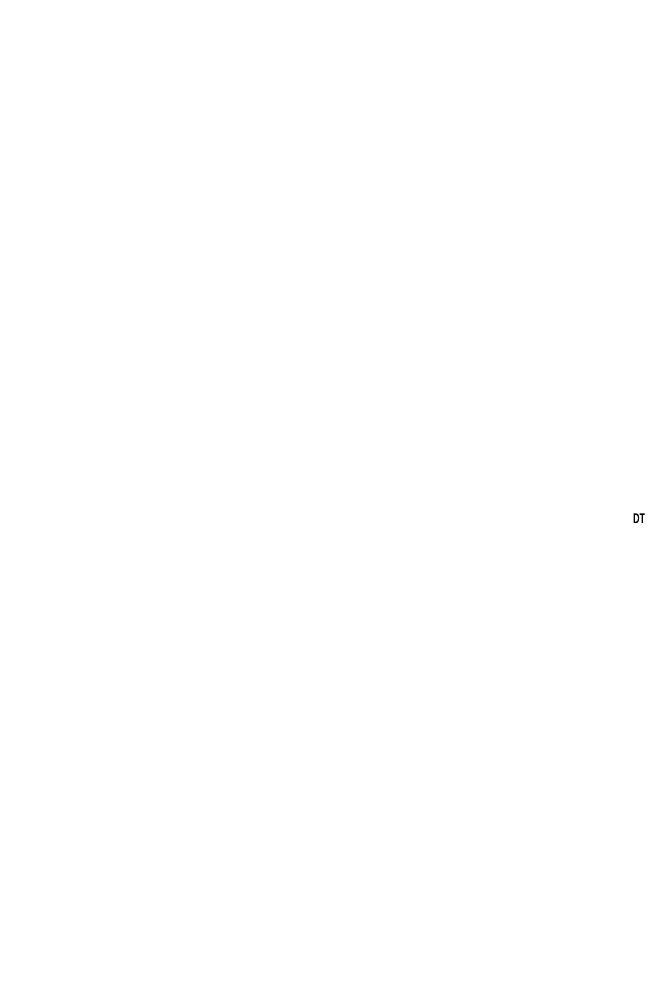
# Model space of a CAD drawing. Header units: metres. Extents: x 568006 to 1139366, y 2064802 to 4131555.
# Drawn here: x 569006.6 to 569264, y 2064801.6 to 2065189.8 of the extents above; entities that cross this region are included whole.
import ezdxf
from ezdxf.enums import TextEntityAlignment as Align
from ezdxf.xclip import XClip

# ---------------------------------------------------------------- set-up
doc = ezdxf.new("R2010")
doc.units = ezdxf.units.M
doc.header["$XCLIPFRAME"] = 0
doc.linetypes.add('ACAD_ISO10W100', pattern=[18.5, 12, -3, 0.5, -3])
for name, color, linetype in [('BoThamCo', 94, 'CONTINUOUS'), ('datOBt', 42, 'CONTINUOUS'), ('ghi_chu', 7, 'CONTINUOUS'), ('LogDg', 7, 'CONTINUOUS'), ('TimDg', 222, 'CONTINUOUS'), ('ViaHeS', 32, 'CONTINUOUS')]:
    doc.layers.add(name, color=color, linetype=linetype)
doc.layers.add('hung-demlonha', color=7, linetype='CONTINUOUS', lineweight=15)
doc.styles.add('QH1', font='arialbd.ttf', dxfattribs={"width": 0.8})

# ---------------------------------------------------------------- blocks, each defined once
blk = doc.blocks.new('tmbc_khub')
at = {"layer": 'BoThamCo'}
blk.add_lwpolyline([(-208.981, 31.442), (-497.492, -65.381, 0.4142136), (-497.964, -66.331), (-497.328, -68.227, 0.4142136), (-496.378, -68.699), (-207.867, 28.124, 1)], format="xyb", close=True, dxfattribs=at)
at = {"layer": 'datOBt'}
blk.add_lwpolyline([(-247.318, 184.445), (-243.943, 190.846), (-247.226, 202.411), (-250.889, 204.343), (-282.122, 193.861), (-380.119, 160.974), (-375.346, 146.753), (-369.015, 143.604)], close=True, dxfattribs=at)
at = {"layer": 'LogDg'}
for points in [[(-293.522, 223.735, -0.2193632), (-288.93, 218.861), (-283.722, 203.345, 0.4142136), (-273.593, 198.306), (-250.712, 205.985, -0.4281041), (-240.47, 200.585), (-238.147, 192.399, -0.4004581), (-243.297, 182.63), (-368.061, 140.76, -0.4142136), (-378.19, 145.799), (-403.233, 220.422, -0.4208282), (-398.674, 229.333, -0.1728138), (-297.071, 225.166), (-293.522, 223.735)], [(-408.871, 218.361, 0.4178496), (-417.816, 222.742), (-426.843, 219.588), (-498.295, 181.488, 0.0071825), (-502.106, 179.385), (-547.987, 153.201, 0.398341), (-551.176, 142.672, -0.0869341), (-535.647, 90.76), (-520.875, -34.663), (-518.88, -47.025, 0.4630471), (-503.215, -56.49), (-343.103, -2.757, 0.4142136), (-338.064, 7.372), (-408.871, 218.361)], [(-223.931, 142.32), (-232.132, 171.211, 0.4281041), (-242.373, 176.611), (-366.152, 135.072, 0.4142136), (-371.191, 124.942), (-361.646, 96.501, 0.4142136), (-351.517, 91.462), (-229.081, 132.551, 0.4004581), (-223.931, 142.32)], [(-209.06, 31.679), (-497.572, -65.144, 0.4142136), (-498.201, -66.41), (-497.565, -68.306, 0.4142136), (-496.299, -68.936), (-207.788, 27.887, 1), (-209.06, 31.679)]]:
    blk.add_lwpolyline(points, format="xyb", dxfattribs=at)
at = {"layer": 'TimDg', "linetype": 'ACAD_ISO10W100', "ltscale": 0.75}
for points in [[(-377.535, 134.416), (-34.22, 249.631, 0.0508293), (-28.678, 252.141), (203.834, 387.416)], [(507.546, 381.621), (291.324, 260.971), (120.566, 161.757, -0.0506838), (-63.655, 78.367), (-512.602, -72.298), (-676.954, -124.133)], [(-558.827, 150.469), (-503.593, 181.991, -0.0071825), (-499.707, 184.135), (-428.05, 222.344), (-404.689, 230.507, -0.1818206), (-295.95, 227.948), (-278.816, 221.041, 0.1343308), (-238.712, 216.36)]]:
    blk.add_lwpolyline(points, format="xyb", dxfattribs=at)
blk.add_lwpolyline([(-9.753, 202.992), (-360.991, 85.118)], dxfattribs=at)
at = {"layer": 'ViaHeS'}
blk.add_lwpolyline([(-243.943, 190.846), (-247.226, 202.411), (-250.889, 204.343), (-282.122, 193.861), (-290.35, 218.38), (-294.087, 222.346), (-297.632, 223.775, 0.1713105), (-397.392, 228.159), (-400.56, 221.883), (-375.346, 146.753), (-369.015, 143.604), (-247.318, 184.445)], format="xyb", close=True, dxfattribs=at)
at = {"layer": 'hung-demlonha', "color": 7, "ltscale": 5, "style": 'QH1', "width": 0.65}
for tag, p in [('BT04', (-109.598, 191.643)), ('BT06', (-305.798, 171.199)), ('BT05', (-282.572, 137.244))]:
    blk.add_attdef(tag, text='', height=3.96, rotation=0, dxfattribs=at).set_placement(p, align=Align.CENTER)

msp = doc.modelspace()

# ---------------------------------------------------------------- block references
at = {"layer": 'ghi_chu'}
ref = msp.add_blockref('tmbc_khub', (569661.85, 2065206.86), dxfattribs=at)
XClip(ref).set_block_clipping_path([(-342.1070457372, 2.2418232691), (-199.3222931741, 98.355504836)])
ref = msp.add_blockref('tmbc_khub', (569566.55, 2064812.01), dxfattribs=at)
XClip(ref).set_block_clipping_path([(-245.2612135945, 174.796498704), (-53.3045809087, 337.2658173321)])
ref.add_attrib('BT06', 'DT', dxfattribs={"layer": 'hung-demlonha', "color": 7, "ltscale": 5, "height": 3.96, "rotation": 0, "style": 'QH1', "width": 0.65}).set_placement((569260.75, 2064983.21), align=Align.CENTER)

# ---------------------------------------------------------------- next in the draw order: block references
ref = msp.add_blockref('tmbc_khub', (569786.41, 2065163.99), dxfattribs=at)
XClip(ref).set_block_clipping_path([(-201.6066774619, 54.738211852), (-109.9841080916, 137.3826739991)])

doc.saveas('drawing.dxf')
